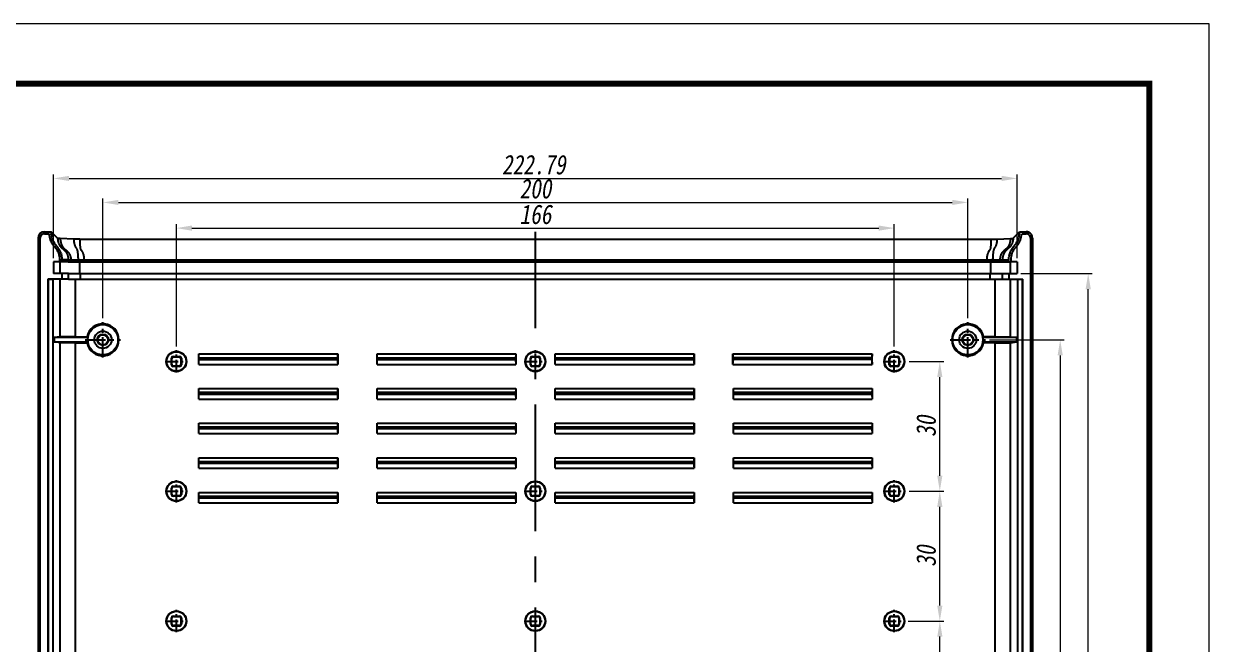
# Model space of a CAD drawing. Header units: millimetres. Extents: x 2015 to 2819, y -1311 to -752.
# Drawn here: x 2544.7 to 2818.9, y -895.4 to -751.9 of the extents above; entities that cross this region are included whole.
import ezdxf

# ---------------------------------------------------------------- set-up
doc = ezdxf.new("R2010")
doc.units = ezdxf.units.MM
doc.linetypes.add('CENTER', pattern=[50.8, 31.75, -6.35, 6.35, -6.35])
doc.layers.add('02___PRT_ALL_AXES', color=7, linetype='Continuous')
doc.layers.add('06___PRT_ALL_SURFS', color=7, linetype='Continuous')
doc.layers.add('dim', color=82, linetype='Continuous', lineweight=9)
doc.layers.add('from', color=7, linetype='Continuous', lineweight=13)
doc.styles.add('wuwei', font='SimSun.ttf', dxfattribs={"width": 0.8, "oblique": 10})
doc.dimstyles.new('wuwei', dxfattribs={"dimscale": 1.8, "dimtxt": 2.5, "dimasz": 1.5, "dimexe": 0.3, "dimexo": 0.3, "dimgap": 0.5, "dimtad": 1, "dimdsep": 46, "dimtxsty": 'wuwei', "dimcen": 0, "dimclrd": 42, "dimclre": 82, "dimclrt": 82, "dimazin": 2, "dimtfac": 1, "dimtofl": 0, "dimtmove": 0, "dimatfit": 3, "dimfxl": 1, "dimlwd": 5, "dimlwe": 5, "dimarcsym": 0})

# ---------------------------------------------------------------- blocks, each defined once
blk = doc.blocks.new('*D7')
at = {"layer": 'Defpoints', "color": 0}
for p in [(2774.42, -809.7), (2790.86, -809.7), (2774.42, -1000.3)]:
    blk.add_point(p, dxfattribs=at)
at = {"layer": 'dim', "color": 82, "lineweight": 5, "true_color": 0x35c922}
for p, q in [((2775.32, -809.7), (2791.76, -809.7)), ((2775.32, -1000.3), (2791.76, -1000.3))]:
    blk.add_line(p, q, dxfattribs=at)
at = {"layer": 'dim', "color": 42, "lineweight": 5}
blk.add_line((2790.86, -996.7), (2790.86, -813.3), dxfattribs=at)
at = {"layer": 'dim', "color": 42}
for points in [[(2790.26, -813.3), (2791.46, -813.3), (2790.86, -809.7)], [(2790.26, -996.7), (2791.46, -996.7), (2790.86, -1000.3)]]:
    blk.add_solid(points, dxfattribs=at)
at = {"layer": 'dim', "color": 82, "true_color": 0x4bd605, "insert": (2787.72, -905), "char_height": 4.5, "attachment_point": 5, "rotation": 90, "style": 'wuwei'}
blk.add_mtext('190.6', dxfattribs=at)
blk = doc.blocks.new('*D11')
at = {"layer": 'Defpoints', "color": 0}
for p in [(2748.6, -830), (2756.55, -830), (2748.6, -860)]:
    blk.add_point(p, dxfattribs=at)
at = {"layer": 'dim', "color": 82, "lineweight": 5, "true_color": 0x35c922}
for p, q in [((2749.5, -830), (2757.45, -830)), ((2749.5, -860), (2757.45, -860))]:
    blk.add_line(p, q, dxfattribs=at)
at = {"layer": 'dim', "color": 42, "lineweight": 5}
blk.add_line((2756.55, -856.4), (2756.55, -833.6), dxfattribs=at)
at = {"layer": 'dim', "color": 42}
for points in [[(2755.95, -833.6), (2757.15, -833.6), (2756.55, -830)], [(2755.95, -856.4), (2757.15, -856.4), (2756.55, -860)]]:
    blk.add_solid(points, dxfattribs=at)
at = {"layer": 'dim', "color": 82, "true_color": 0x4bd605, "insert": (2753.4, -845), "char_height": 4.5, "attachment_point": 5, "rotation": 90, "style": 'wuwei'}
blk.add_mtext('30', dxfattribs=at)
blk = doc.blocks.new('*D12')
at = {"layer": 'Defpoints', "color": 0}
for p in [(2748.6, -860), (2756.55, -860), (2748.6, -890)]:
    blk.add_point(p, dxfattribs=at)
at = {"layer": 'dim', "color": 82, "lineweight": 5, "true_color": 0x35c922}
for p, q in [((2749.5, -860), (2757.45, -860)), ((2749.5, -890), (2757.45, -890))]:
    blk.add_line(p, q, dxfattribs=at)
at = {"layer": 'dim', "color": 42, "lineweight": 5}
blk.add_line((2756.55, -886.4), (2756.55, -863.6), dxfattribs=at)
at = {"layer": 'dim', "color": 42}
for points in [[(2755.95, -863.6), (2757.15, -863.6), (2756.55, -860)], [(2755.95, -886.4), (2757.15, -886.4), (2756.55, -890)]]:
    blk.add_solid(points, dxfattribs=at)
at = {"layer": 'dim', "color": 82, "true_color": 0x4bd605, "insert": (2753.4, -875), "char_height": 4.5, "attachment_point": 5, "rotation": 90, "style": 'wuwei'}
blk.add_mtext('30', dxfattribs=at)
blk = doc.blocks.new('*D13')
at = {"layer": 'Defpoints', "color": 0}
for p in [(2748.36, -890), (2756.56, -890), (2748.6, -920)]:
    blk.add_point(p, dxfattribs=at)
at = {"layer": 'dim', "color": 82, "lineweight": 5, "true_color": 0x35c922}
for p, q in [((2749.26, -890), (2757.46, -890)), ((2749.5, -920), (2757.46, -920))]:
    blk.add_line(p, q, dxfattribs=at)
at = {"layer": 'dim', "color": 42, "lineweight": 5}
blk.add_line((2756.56, -916.4), (2756.56, -893.6), dxfattribs=at)
at = {"layer": 'dim', "color": 42}
for points in [[(2755.96, -893.6), (2757.16, -893.6), (2756.56, -890)], [(2755.96, -916.4), (2757.16, -916.4), (2756.56, -920)]]:
    blk.add_solid(points, dxfattribs=at)
at = {"layer": 'dim', "color": 82, "true_color": 0x4bd605, "insert": (2753.41, -905), "char_height": 4.5, "attachment_point": 5, "rotation": 90, "style": 'wuwei'}
blk.add_mtext('30', dxfattribs=at)
blk = doc.blocks.new('*D16')
at = {"layer": 'Defpoints', "color": 0}
for p in [(2767.11, -825), (2767.11, -985), (2784.38, -985)]:
    blk.add_point(p, dxfattribs=at)
at = {"layer": 'dim', "color": 82, "lineweight": 5, "true_color": 0x35c922}
for p, q in [((2768.01, -825), (2785.28, -825)), ((2768.01, -985), (2785.28, -985))]:
    blk.add_line(p, q, dxfattribs=at)
at = {"layer": 'dim', "color": 42, "lineweight": 5}
blk.add_line((2784.38, -828.6), (2784.38, -981.4), dxfattribs=at)
at = {"layer": 'dim', "color": 42}
for points in [[(2783.78, -828.6), (2784.98, -828.6), (2784.38, -825)], [(2783.78, -981.4), (2784.98, -981.4), (2784.38, -985)]]:
    blk.add_solid(points, dxfattribs=at)
at = {"layer": 'dim', "color": 82, "true_color": 0x4bd605, "insert": (2781.23, -905), "char_height": 4.5, "attachment_point": 5, "rotation": 90, "style": 'wuwei'}
blk.add_mtext('160', dxfattribs=at)
blk = doc.blocks.new('*D17')
at = {"layer": 'Defpoints', "color": 0}
for p in [(2774.42, -787.7), (2551.63, -807), (2774.42, -807)]:
    blk.add_point(p, dxfattribs=at)
at = {"layer": 'dim', "color": 82, "lineweight": 5, "true_color": 0x35c922}
for p, q in [((2551.63, -806.1), (2551.63, -786.8)), ((2774.42, -806.1), (2774.42, -786.8))]:
    blk.add_line(p, q, dxfattribs=at)
at = {"layer": 'dim', "color": 42, "lineweight": 5}
blk.add_line((2555.23, -787.7), (2770.82, -787.7), dxfattribs=at)
at = {"layer": 'dim', "color": 42}
for points in [[(2555.23, -787.1), (2555.23, -788.3), (2551.63, -787.7)], [(2770.82, -787.1), (2770.82, -788.3), (2774.42, -787.7)]]:
    blk.add_solid(points, dxfattribs=at)
at = {"layer": 'dim', "color": 82, "true_color": 0x4bd605, "insert": (2662.65, -784.55), "char_height": 4.5, "attachment_point": 5, "style": 'wuwei'}
blk.add_mtext('222.79', dxfattribs=at)
blk = doc.blocks.new('*D18')
at = {"layer": 'Defpoints', "color": 0}
for p in [(2746.03, -799.18), (2580.03, -827.42), (2746.03, -827.42)]:
    blk.add_point(p, dxfattribs=at)
at = {"layer": 'dim', "color": 82, "lineweight": 5, "true_color": 0x35c922}
for p, q in [((2580.03, -826.53), (2580.03, -798.28)), ((2746.03, -826.53), (2746.03, -798.28))]:
    blk.add_line(p, q, dxfattribs=at)
at = {"layer": 'dim', "color": 42, "lineweight": 5}
blk.add_line((2583.63, -799.18), (2742.43, -799.18), dxfattribs=at)
at = {"layer": 'dim', "color": 42}
for points in [[(2583.63, -798.58), (2583.63, -799.78), (2580.03, -799.18)], [(2742.43, -798.58), (2742.43, -799.78), (2746.03, -799.18)]]:
    blk.add_solid(points, dxfattribs=at)
at = {"layer": 'dim', "color": 82, "true_color": 0x4bd605, "insert": (2663.03, -796.03), "char_height": 4.5, "attachment_point": 5, "style": 'wuwei'}
blk.add_mtext('166', dxfattribs=at)
blk = doc.blocks.new('*D19')
at = {"layer": 'Defpoints', "color": 0}
for p in [(2763.03, -793.25), (2563.03, -820.91), (2763.03, -820.91)]:
    blk.add_point(p, dxfattribs=at)
at = {"layer": 'dim', "color": 82, "lineweight": 5, "true_color": 0x35c922}
for p, q in [((2563.03, -820.01), (2563.03, -792.35)), ((2763.03, -820.01), (2763.03, -792.35))]:
    blk.add_line(p, q, dxfattribs=at)
at = {"layer": 'dim', "color": 42, "lineweight": 5}
blk.add_line((2566.63, -793.25), (2759.43, -793.25), dxfattribs=at)
at = {"layer": 'dim', "color": 42}
for points in [[(2566.63, -792.65), (2566.63, -793.85), (2563.03, -793.25)], [(2759.43, -792.65), (2759.43, -793.85), (2763.03, -793.25)]]:
    blk.add_solid(points, dxfattribs=at)
at = {"layer": 'dim', "color": 82, "true_color": 0x4bd605, "insert": (2663.03, -790.1), "char_height": 4.5, "attachment_point": 5, "style": 'wuwei'}
blk.add_mtext('200', dxfattribs=at)

msp = doc.modelspace()

# ---------------------------------------------------------------- linework, layer by layer
at = {"color": 7, "linetype": 'Continuous'}
for p, q in [((2549.525, -800.47), (2550.572, -800.47)), ((2549.547, -800.018), (2551.046, -800.018)), ((2552.557, -801.529), (2551.046, -800.018)), ((2773.496, -801.529), (2775.007, -800.018)), ((2775.007, -800.018), (2776.506, -800.018)), ((2548.048, -801.516), (2548.048, -1008.475)), ((2548.5, -1008.497), (2548.5, -801.494)), ((2548.527, -1008.497), (2548.527, -801.494)), ((2549.525, -800.496), (2550.548, -800.496)), ((2775.505, -800.496), (2776.528, -800.496)), ((2777.527, -801.494), (2777.527, -1008.497)), ((2778.005, -801.516), (2778.005, -1008.475)), ((2551.629, -806.996), (2551.629, -809.696)), ((2553.027, -806.996), (2551.629, -806.996)), ((2553.027, -806.496), (2553.027, -806.996)), ((2553.053, -806.496), (2553.053, -806.996)), ((2555.011, -806.996), (2553.053, -806.996)), ((2553.548, -806.996), (2553.548, -806.496)), ((2555.011, -806.496), (2553.548, -806.496)), ((2771.042, -806.496), (2772.505, -806.496)), ((2771.042, -806.996), (2773, -806.996)), ((2772.505, -806.996), (2772.505, -806.496)), ((2773.027, -806.996), (2773.027, -806.496)), ((2774.424, -806.996), (2773.027, -806.996)), ((2774.424, -806.996), (2774.424, -809.696)), ((2550.329, -810.996), (2550.329, -998.996)), ((2550.329, -810.996), (2550.369, -811.035)), ((2555.046, -810.996), (2550.329, -810.996)), ((2550.369, -811.035), (2550.369, -998.956)), ((2551.564, -811.035), (2550.369, -811.035)), ((2551.629, -810.996), (2551.564, -811.035)), ((2551.564, -998.956), (2551.564, -811.035)), ((2555.046, -809.696), (2551.629, -809.696)), ((2553.187, -824.329), (2553.187, -810.996)), ((2553.527, -809.696), (2553.527, -810.996)), ((2556.665, -824.311), (2556.665, -810.996)), ((2769.388, -824.311), (2769.388, -810.996)), ((2771.007, -809.696), (2774.424, -809.696)), ((2771.007, -810.996), (2775.724, -810.996)), ((2772.527, -809.696), (2772.527, -810.996)), ((2772.866, -824.329), (2772.866, -810.996)), ((2774.424, -810.996), (2774.489, -811.035)), ((2775.684, -811.035), (2774.489, -811.035)), ((2774.489, -811.035), (2774.489, -998.956)), ((2775.724, -810.996), (2775.684, -811.035)), ((2775.684, -998.956), (2775.684, -811.035)), ((2775.724, -998.996), (2775.724, -810.996)), ((2553.187, -824.329), (2551.795, -824.496)), ((2551.795, -824.496), (2551.795, -825.496)), ((2559.536, -824.496), (2551.795, -824.496)), ((2556.665, -824.311), (2553.187, -824.329)), ((2556.665, -824.311), (2559.38, -824.311)), ((2774.258, -824.496), (2766.517, -824.496)), ((2769.388, -824.311), (2766.673, -824.311)), ((2769.388, -824.311), (2772.866, -824.329)), ((2772.866, -824.329), (2774.258, -824.496)), ((2774.258, -824.496), (2774.258, -825.496)), ((2553.187, -825.663), (2551.795, -825.496)), ((2551.795, -825.496), (2559.536, -825.496)), ((2553.187, -984.329), (2553.187, -825.663)), ((2556.665, -825.68), (2553.187, -825.663)), ((2556.665, -984.311), (2556.665, -825.68)), ((2556.665, -825.68), (2559.38, -825.68)), ((2766.517, -825.496), (2774.258, -825.496)), ((2769.388, -825.68), (2766.673, -825.68)), ((2769.388, -825.68), (2772.866, -825.663)), ((2769.388, -984.311), (2769.388, -825.68)), ((2772.866, -825.663), (2774.258, -825.496)), ((2772.866, -984.329), (2772.866, -825.663)), ((2578.877, -830.746), (2578.877, -829.246)), ((2578.964, -829.333), (2578.877, -829.246)), ((2578.964, -830.659), (2578.964, -829.333)), ((2579.364, -828.933), (2579.277, -828.846)), ((2579.277, -828.846), (2580.777, -828.846)), ((2579.364, -828.933), (2580.689, -828.933)), ((2580.689, -828.933), (2580.777, -828.846)), ((2581.089, -829.333), (2581.177, -829.246)), ((2581.089, -829.333), (2581.089, -830.659)), ((2581.177, -829.246), (2581.177, -830.746)), ((2661.877, -830.746), (2661.877, -829.246)), ((2661.964, -829.333), (2661.877, -829.246)), ((2661.964, -830.659), (2661.964, -829.333)), ((2662.364, -828.933), (2662.277, -828.846)), ((2662.277, -828.846), (2663.777, -828.846)), ((2662.364, -828.933), (2663.689, -828.933)), ((2663.689, -828.933), (2663.777, -828.846)), ((2664.089, -829.333), (2664.177, -829.246)), ((2664.089, -829.333), (2664.089, -830.659)), ((2664.177, -829.246), (2664.177, -830.746)), ((2744.877, -830.746), (2744.877, -829.246)), ((2744.964, -829.333), (2744.877, -829.246)), ((2744.964, -830.659), (2744.964, -829.333)), ((2745.277, -828.846), (2746.777, -828.846)), ((2745.364, -828.933), (2745.277, -828.846)), ((2745.364, -828.933), (2746.689, -828.933)), ((2746.689, -828.933), (2746.777, -828.846)), ((2747.089, -829.333), (2747.177, -829.246)), ((2747.089, -829.333), (2747.089, -830.659)), ((2747.177, -829.246), (2747.177, -830.746)), ((2578.964, -830.659), (2578.877, -830.746)), ((2579.364, -831.059), (2579.277, -831.146)), ((2580.777, -831.146), (2579.277, -831.146)), ((2580.689, -831.059), (2579.364, -831.059)), ((2580.689, -831.059), (2580.777, -831.146)), ((2581.089, -830.659), (2581.177, -830.746)), ((2661.964, -830.659), (2661.877, -830.746)), ((2662.364, -831.059), (2662.277, -831.146)), ((2663.777, -831.146), (2662.277, -831.146)), ((2663.689, -831.059), (2662.364, -831.059)), ((2663.689, -831.059), (2663.777, -831.146)), ((2664.089, -830.659), (2664.177, -830.746)), ((2744.964, -830.659), (2744.877, -830.746)), ((2745.364, -831.059), (2745.277, -831.146)), ((2746.777, -831.146), (2745.277, -831.146)), ((2746.689, -831.059), (2745.364, -831.059)), ((2746.689, -831.059), (2746.777, -831.146)), ((2747.089, -830.659), (2747.177, -830.746)), ((2578.877, -860.746), (2578.877, -859.246)), ((2578.964, -859.333), (2578.877, -859.246)), ((2578.964, -860.659), (2578.877, -860.746)), ((2578.964, -860.659), (2578.964, -859.333)), ((2579.364, -858.933), (2579.277, -858.846)), ((2579.277, -858.846), (2580.777, -858.846)), ((2579.364, -858.933), (2580.689, -858.933)), ((2580.689, -858.933), (2580.777, -858.846)), ((2581.089, -859.333), (2581.177, -859.246)), ((2581.089, -859.333), (2581.089, -860.659)), ((2581.089, -860.659), (2581.177, -860.746)), ((2581.177, -859.246), (2581.177, -860.746)), ((2661.877, -860.746), (2661.877, -859.246)), ((2661.964, -859.333), (2661.877, -859.246)), ((2661.964, -860.659), (2661.877, -860.746)), ((2661.964, -860.659), (2661.964, -859.333)), ((2662.364, -858.933), (2662.277, -858.846)), ((2662.277, -858.846), (2663.777, -858.846)), ((2662.364, -858.933), (2663.689, -858.933)), ((2663.689, -858.933), (2663.777, -858.846)), ((2664.089, -859.333), (2664.177, -859.246)), ((2664.089, -859.333), (2664.089, -860.659)), ((2664.089, -860.659), (2664.177, -860.746)), ((2664.177, -859.246), (2664.177, -860.746)), ((2744.877, -860.746), (2744.877, -859.246)), ((2744.964, -859.333), (2744.877, -859.246)), ((2744.964, -860.659), (2744.877, -860.746)), ((2744.964, -860.659), (2744.964, -859.333)), ((2745.277, -858.846), (2746.777, -858.846)), ((2745.364, -858.933), (2745.277, -858.846)), ((2745.364, -858.933), (2746.689, -858.933)), ((2746.689, -858.933), (2746.777, -858.846)), ((2747.089, -859.333), (2747.177, -859.246)), ((2747.089, -859.333), (2747.089, -860.659)), ((2747.089, -860.659), (2747.177, -860.746)), ((2747.177, -859.246), (2747.177, -860.746)), ((2579.364, -861.059), (2579.277, -861.146)), ((2580.777, -861.146), (2579.277, -861.146)), ((2580.689, -861.059), (2579.364, -861.059)), ((2580.689, -861.059), (2580.777, -861.146)), ((2662.364, -861.059), (2662.277, -861.146)), ((2663.777, -861.146), (2662.277, -861.146)), ((2663.689, -861.059), (2662.364, -861.059)), ((2663.689, -861.059), (2663.777, -861.146)), ((2745.364, -861.059), (2745.277, -861.146)), ((2746.777, -861.146), (2745.277, -861.146)), ((2746.689, -861.059), (2745.364, -861.059)), ((2746.689, -861.059), (2746.777, -861.146)), ((2578.877, -890.746), (2578.877, -889.246)), ((2578.964, -889.333), (2578.877, -889.246)), ((2578.964, -890.659), (2578.877, -890.746)), ((2578.964, -890.659), (2578.964, -889.333)), ((2579.364, -888.933), (2579.277, -888.846)), ((2579.277, -888.846), (2580.777, -888.846)), ((2579.364, -888.933), (2580.689, -888.933)), ((2580.689, -888.933), (2580.777, -888.846)), ((2581.089, -889.333), (2581.177, -889.246)), ((2581.089, -889.333), (2581.089, -890.659)), ((2581.089, -890.659), (2581.177, -890.746)), ((2581.177, -889.246), (2581.177, -890.746)), ((2661.877, -890.746), (2661.877, -889.246)), ((2661.964, -889.333), (2661.877, -889.246)), ((2661.964, -890.659), (2661.877, -890.746)), ((2661.964, -890.659), (2661.964, -889.333)), ((2662.364, -888.933), (2662.277, -888.846)), ((2662.277, -888.846), (2663.777, -888.846)), ((2662.364, -888.933), (2663.689, -888.933)), ((2663.689, -888.933), (2663.777, -888.846)), ((2664.089, -889.333), (2664.177, -889.246)), ((2664.089, -889.333), (2664.089, -890.659)), ((2664.089, -890.659), (2664.177, -890.746)), ((2664.177, -889.246), (2664.177, -890.746)), ((2744.964, -889.333), (2744.877, -889.246)), ((2744.877, -890.746), (2744.877, -889.246)), ((2744.964, -890.659), (2744.877, -890.746)), ((2744.964, -890.659), (2744.964, -889.333)), ((2745.277, -888.846), (2746.777, -888.846)), ((2745.364, -888.933), (2745.277, -888.846)), ((2745.364, -888.933), (2746.689, -888.933)), ((2746.689, -888.933), (2746.777, -888.846)), ((2747.089, -889.333), (2747.177, -889.246)), ((2747.089, -889.333), (2747.089, -890.659)), ((2747.089, -890.659), (2747.177, -890.746)), ((2747.177, -889.246), (2747.177, -890.746)), ((2579.364, -891.059), (2579.277, -891.146)), ((2580.777, -891.146), (2579.277, -891.146)), ((2580.689, -891.059), (2579.364, -891.059)), ((2580.689, -891.059), (2580.777, -891.146)), ((2662.364, -891.059), (2662.277, -891.146)), ((2663.777, -891.146), (2662.277, -891.146)), ((2663.689, -891.059), (2662.364, -891.059)), ((2663.689, -891.059), (2663.777, -891.146)), ((2745.364, -891.059), (2745.277, -891.146)), ((2746.777, -891.146), (2745.277, -891.146)), ((2746.689, -891.059), (2745.364, -891.059)), ((2746.689, -891.059), (2746.777, -891.146))]:
    msp.add_line(p, q, dxfattribs=at)
at = {"color": 1, "linetype": 'CENTER', "ltscale": 0.923444}
msp.add_line((2663.027, -1009.974), (2663.027, -800.018), dxfattribs=at)
at = {"color": 1, "linetype": 'CENTER', "ltscale": 0.14842}
for p, q in [((2563.027, -829.077), (2563.027, -820.914)), ((2763.027, -829.077), (2763.027, -820.914)), ((2558.945, -824.996), (2567.108, -824.996)), ((2758.945, -824.996), (2767.108, -824.996))]:
    msp.add_line(p, q, dxfattribs=at)
at = {"color": 1, "linetype": 'CENTER', "ltscale": 0.093491}
for p, q in [((2580.027, -832.567), (2580.027, -827.425)), ((2663.027, -832.567), (2663.027, -827.425)), ((2746.027, -832.567), (2746.027, -827.425)), ((2577.456, -829.996), (2582.598, -829.996)), ((2660.456, -829.996), (2665.598, -829.996)), ((2743.456, -829.996), (2748.598, -829.996)), ((2580.027, -862.567), (2580.027, -857.425)), ((2663.027, -862.567), (2663.027, -857.425)), ((2746.027, -862.567), (2746.027, -857.425)), ((2577.456, -859.996), (2582.598, -859.996)), ((2660.456, -859.996), (2665.598, -859.996)), ((2743.456, -859.996), (2748.598, -859.996)), ((2580.027, -892.567), (2580.027, -887.425)), ((2663.027, -892.567), (2663.027, -887.425)), ((2746.027, -892.567), (2746.027, -887.425)), ((2577.456, -889.996), (2582.598, -889.996)), ((2660.456, -889.996), (2665.598, -889.996)), ((2743.456, -889.996), (2748.598, -889.996))]:
    msp.add_line(p, q, dxfattribs=at)
at = {"color": 7, "linetype": 'Continuous'}
for centre, radius in [((2563.027, -824.996), 3.5), ((2763.027, -824.996), 3.5), ((2563.027, -824.996), 1.3), ((2563.027, -824.996), 1.142), ((2763.027, -824.996), 1.3), ((2763.027, -824.996), 1.142), ((2580.027, -829.996), 2.337), ((2580.027, -829.996), 2.25), ((2663.027, -829.996), 2.337), ((2663.027, -829.996), 2.25), ((2746.027, -829.996), 2.337), ((2746.027, -829.996), 2.25), ((2580.027, -859.996), 2.337), ((2580.027, -859.996), 2.25), ((2663.027, -859.996), 2.337), ((2663.027, -859.996), 2.25), ((2746.027, -859.996), 2.337), ((2746.027, -859.996), 2.25), ((2580.027, -889.996), 2.337), ((2580.027, -889.996), 2.25), ((2663.027, -889.996), 2.337), ((2663.027, -889.996), 2.25), ((2746.027, -889.996), 2.337), ((2746.027, -889.996), 2.25)]:
    msp.add_circle(centre, radius, dxfattribs=at)
for centre, radius, start, end in [((2549.525, -801.494), 1.024, 89.97055, 180.02945), ((2549.525, -801.494), 0.998, 89.96982, 180.03018), ((2776.529, -801.494), 0.998, 359.96982, 90.03018), ((2563.027, -824.996), 3.71, 190.62764, 169.37236), ((2763.027, -824.996), 3.71, 10.62764, 349.37236), ((2567.954, -817.2), 11.14, 219.67543, 220.91838), ((2563.027, -824.996), 3.526, 171.84818, 188.15182), ((2758.027, -817.138), 11.235, 319.08688, 320.31932), ((2763.027, -824.996), 3.526, 351.84818, 8.15182), ((2568.026, -832.853), 11.235, 139.08688, 140.31932), ((2758.1, -832.792), 11.14, 39.67543, 40.91838)]:
    msp.add_arc(centre, radius, start, end, dxfattribs=at)
for centre, major_axis, ratio, start_param, end_param in [((2549.55, -801.519), (-1.063, 1.063), 0.9980992, 5.4987385, 7.0676321), ((2776.503, -801.519), (1.063, 1.063), 0.9980992, 0.3921125, 0.7844468), ((2776.503, -801.519), (1.063, 1.063), 0.9980992, -0.7844468, 0.3921125), ((2579.277, -829.246), (0.283, -0.283), 0.9996955, 2.3563468, 3.9268385), ((2579.364, -829.333), (0.283, -0.283), 0.9996955, 2.3563468, 3.9268385), ((2580.689, -829.333), (-0.283, -0.283), 0.9996955, 2.3563468, 3.9268385), ((2580.777, -829.246), (0.283, 0.283), 0.9996955, -0.7852459, 0.7852459), ((2662.277, -829.246), (0.283, -0.283), 0.9996955, 2.3563468, 3.9268385), ((2662.364, -829.333), (0.283, -0.283), 0.9996955, 2.3563468, 3.9268385), ((2663.689, -829.333), (-0.283, -0.283), 0.9996955, 2.3563468, 3.9268385), ((2663.777, -829.246), (0.283, 0.283), 0.9996955, -0.7852459, 0.7852459), ((2745.277, -829.246), (0.283, -0.283), 0.9996955, 2.3563468, 3.9268385), ((2745.364, -829.333), (0.283, -0.283), 0.9996955, 2.3563468, 3.9268385), ((2746.689, -829.333), (-0.283, -0.283), 0.9996955, 2.3563468, 3.9268385), ((2746.777, -829.246), (0.283, 0.283), 0.9996955, -0.7852459, 0.7852459), ((2579.277, -830.746), (0.283, 0.283), 0.9996955, -3.9268385, -2.3563468), ((2579.364, -830.658), (0.283, 0.283), 0.9996955, 2.3563468, 3.9268385), ((2580.689, -830.658), (-0.283, 0.283), 0.9996955, 2.3563468, 3.9268385), ((2580.777, -830.746), (0.283, -0.283), 0.9996955, -0.7852459, 0.7852459), ((2662.277, -830.746), (0.283, 0.283), 0.9996955, -3.9268385, -2.3563468), ((2662.364, -830.658), (0.283, 0.283), 0.9996955, 2.3563468, 3.9268385), ((2663.689, -830.658), (-0.283, 0.283), 0.9996955, 2.3563468, 3.9268385), ((2663.777, -830.746), (0.283, -0.283), 0.9996955, -0.7852459, 0.7852459), ((2745.277, -830.746), (0.283, 0.283), 0.9996955, -3.9268385, -2.3563468), ((2745.364, -830.658), (0.283, 0.283), 0.9996955, 2.3563468, 3.9268385), ((2746.689, -830.658), (-0.283, 0.283), 0.9996955, 2.3563468, 3.9268385), ((2746.777, -830.746), (0.283, -0.283), 0.9996955, -0.7852459, 0.7852459), ((2579.277, -859.246), (0.283, -0.283), 0.9996955, 2.3563468, 3.9268385), ((2579.277, -860.746), (0.283, 0.283), 0.9996955, -3.9268385, -2.3563468), ((2579.364, -859.333), (0.283, -0.283), 0.9996955, 2.3563468, 3.9268385), ((2579.364, -860.658), (0.283, 0.283), 0.9996955, 2.3563468, 3.9268385), ((2580.689, -859.333), (-0.283, -0.283), 0.9996955, 2.3563468, 3.9268385), ((2580.689, -860.658), (-0.283, 0.283), 0.9996955, 2.3563468, 3.9268385), ((2580.777, -859.246), (0.283, 0.283), 0.9996955, -0.7852459, 0.7852459), ((2580.777, -860.746), (0.283, -0.283), 0.9996955, -0.7852459, 0.7852459), ((2662.277, -859.246), (0.283, -0.283), 0.9996955, 2.3563468, 3.9268385), ((2662.277, -860.746), (0.283, 0.283), 0.9996955, -3.9268385, -2.3563468), ((2662.364, -859.333), (0.283, -0.283), 0.9996955, 2.3563468, 3.9268385), ((2662.364, -860.658), (0.283, 0.283), 0.9996955, 2.3563468, 3.9268385), ((2663.689, -859.333), (-0.283, -0.283), 0.9996955, 2.3563468, 3.9268385), ((2663.689, -860.658), (-0.283, 0.283), 0.9996955, 2.3563468, 3.9268385), ((2663.777, -859.246), (0.283, 0.283), 0.9996955, -0.7852459, 0.7852459), ((2663.777, -860.746), (0.283, -0.283), 0.9996955, -0.7852459, 0.7852459), ((2745.277, -859.246), (0.283, -0.283), 0.9996955, 2.3563468, 3.9268385), ((2745.277, -860.746), (0.283, 0.283), 0.9996955, -3.9268385, -2.3563468), ((2745.364, -859.333), (0.283, -0.283), 0.9996955, 2.3563468, 3.9268385), ((2745.364, -860.658), (0.283, 0.283), 0.9996955, 2.3563468, 3.9268385), ((2746.689, -859.333), (-0.283, -0.283), 0.9996955, 2.3563468, 3.9268385), ((2746.689, -860.658), (-0.283, 0.283), 0.9996955, 2.3563468, 3.9268385), ((2746.777, -859.246), (0.283, 0.283), 0.9996955, -0.7852459, 0.7852459), ((2746.777, -860.746), (0.283, -0.283), 0.9996955, -0.7852459, 0.7852459), ((2579.277, -889.246), (0.283, -0.283), 0.9996955, 2.3563468, 3.9268385), ((2579.277, -890.746), (0.283, 0.283), 0.9996955, -3.9268385, -2.3563468), ((2579.364, -889.333), (0.283, -0.283), 0.9996955, 2.3563468, 3.9268385), ((2579.364, -890.658), (0.283, 0.283), 0.9996955, 2.3563468, 3.9268385), ((2580.689, -889.333), (-0.283, -0.283), 0.9996955, 2.3563468, 3.9268385), ((2580.689, -890.658), (-0.283, 0.283), 0.9996955, 2.3563468, 3.9268385), ((2580.777, -889.246), (0.283, 0.283), 0.9996955, -0.7852459, 0.7852459), ((2580.777, -890.746), (0.283, -0.283), 0.9996955, -0.7852459, 0.7852459), ((2662.277, -889.246), (0.283, -0.283), 0.9996955, 2.3563468, 3.9268385), ((2662.277, -890.746), (0.283, 0.283), 0.9996955, -3.9268385, -2.3563468), ((2662.364, -889.333), (0.283, -0.283), 0.9996955, 2.3563468, 3.9268385), ((2662.364, -890.658), (0.283, 0.283), 0.9996955, 2.3563468, 3.9268385), ((2663.689, -889.333), (-0.283, -0.283), 0.9996955, 2.3563468, 3.9268385), ((2663.689, -890.658), (-0.283, 0.283), 0.9996955, 2.3563468, 3.9268385), ((2663.777, -889.246), (0.283, 0.283), 0.9996955, -0.7852459, 0.7852459), ((2663.777, -890.746), (0.283, -0.283), 0.9996955, -0.7852459, 0.7852459), ((2745.277, -889.246), (0.283, -0.283), 0.9996955, 2.3563468, 3.9268385), ((2745.277, -890.746), (0.283, 0.283), 0.9996955, -3.9268385, -2.3563468), ((2745.364, -889.333), (0.283, -0.283), 0.9996955, 2.3563468, 3.9268385), ((2745.364, -890.658), (0.283, 0.283), 0.9996955, 2.3563468, 3.9268385), ((2746.689, -889.333), (-0.283, -0.283), 0.9996955, 2.3563468, 3.9268385), ((2746.689, -890.658), (-0.283, 0.283), 0.9996955, 2.3563468, 3.9268385), ((2746.777, -889.246), (0.283, 0.283), 0.9996955, -0.7852459, 0.7852459), ((2746.777, -890.746), (0.283, -0.283), 0.9996955, -0.7852459, 0.7852459)]:
    msp.add_ellipse(centre, major_axis=major_axis, ratio=ratio, start_param=start_param, end_param=end_param, dxfattribs=at)
for points, start_tangent, end_tangent in [([(2550.572, -800.47), (2550.574, -800.493), (2550.905, -801.907), (2551.339, -802.783), (2551.766, -803.377), (2551.916, -803.555), (2552.181, -803.876), (2552.405, -804.205), (2552.761, -804.925), (2553.053, -806.496)], (0.0898105, -0.9959589), (0, -1)), ([(2551.046, -800.018), (2551.077, -800.562), (2551.17, -801.101), (2551.322, -801.625), (2551.533, -802.129), (2551.8, -802.605), (2552.121, -803.048), (2552.474, -803.465), (2552.795, -803.908), (2553.061, -804.385), (2553.273, -804.889), (2553.425, -805.413), (2553.517, -805.951), (2553.548, -806.496)], (0.0001919, -1), (0, -1)), ([(2772.505, -806.496), (2772.536, -805.951), (2772.628, -805.412), (2772.781, -804.888), (2772.992, -804.385), (2773.258, -803.909), (2773.578, -803.466), (2773.932, -803.048), (2774.253, -802.605), (2774.521, -802.128), (2774.731, -801.623), (2774.884, -801.099), (2774.976, -800.562), (2775.007, -800.018)], (0, 1), (0.0001919, 1)), ([(2550.548, -800.496), (2550.881, -801.916), (2551.317, -802.797), (2551.746, -803.394), (2551.896, -803.572), (2552.16, -803.892), (2552.382, -804.218), (2552.737, -804.934), (2553.027, -806.496)], (0.0942764, -0.9955461), (0, -1)), ([(2773.027, -806.496), (2773.317, -804.934), (2773.671, -804.218), (2773.893, -803.892), (2774.157, -803.572), (2774.308, -803.394), (2774.736, -802.797), (2775.172, -801.916), (2775.505, -800.496)], (0, 1), (0.0942764, 0.9955461))]:
    msp.add_spline(points, degree=3, dxfattribs=dict(at, start_tangent=start_tangent, end_tangent=end_tangent))
at = {"layer": '02___PRT_ALL_AXES', "color": 7, "linetype": 'Continuous'}
for centre in [(2563.027, -824.996), (2763.027, -824.996)]:
    msp.add_circle(centre, 2, dxfattribs=at)
at = {"layer": '06___PRT_ALL_SURFS', "color": 7, "linetype": 'Continuous'}
for p, q in [((2556.28, -801.718), (2553.174, -801.588)), ((2557.664, -801.742), (2768.389, -801.742)), ((2663.027, -806.496), (2663.027, -801.742)), ((2769.774, -801.718), (2772.88, -801.588)), ((2553.187, -809.696), (2553.187, -806.996)), ((2555.011, -806.496), (2555.011, -806.996)), ((2555.011, -806.496), (2771.042, -806.496)), ((2555.011, -806.996), (2771.042, -806.996)), ((2555.626, -806.496), (2555.626, -806.996)), ((2557.284, -806.496), (2557.284, -806.996)), ((2557.709, -809.696), (2557.709, -806.996)), ((2558.667, -806.496), (2558.667, -806.996)), ((2767.386, -806.496), (2767.386, -806.996)), ((2768.344, -809.696), (2768.344, -806.996)), ((2768.769, -806.496), (2768.769, -806.996)), ((2770.427, -806.496), (2770.427, -806.996)), ((2771.042, -806.496), (2771.042, -806.996)), ((2772.866, -809.696), (2772.866, -806.996)), ((2555.046, -810.996), (2555.046, -809.696)), ((2555.046, -809.696), (2771.007, -809.696)), ((2555.046, -810.996), (2771.007, -810.996)), ((2557.864, -810.996), (2557.864, -809.696)), ((2768.189, -810.996), (2768.189, -809.696)), ((2771.007, -810.996), (2771.007, -809.696)), ((2585.227, -830.686), (2585.227, -828.264)), ((2585.227, -828.264), (2617.331, -828.264)), ((2585.227, -829.13), (2617.253, -829.13)), ((2585.227, -829.418), (2617.227, -829.418)), ((2585.227, -829.532), (2617.227, -829.532)), ((2617.331, -828.264), (2617.227, -829.419)), ((2617.227, -829.419), (2617.227, -829.532)), ((2617.227, -829.532), (2617.331, -830.686)), ((2617.331, -828.264), (2617.331, -830.686)), ((2626.427, -830.686), (2626.427, -828.264)), ((2626.427, -828.264), (2658.531, -828.264)), ((2626.427, -829.13), (2658.453, -829.13)), ((2626.427, -829.418), (2658.427, -829.418)), ((2626.427, -829.532), (2658.427, -829.532)), ((2658.531, -828.264), (2658.427, -829.419)), ((2658.427, -829.419), (2658.427, -829.532)), ((2658.427, -829.532), (2658.531, -830.686)), ((2658.531, -828.264), (2658.531, -830.686)), ((2667.627, -830.686), (2667.627, -828.264)), ((2667.627, -828.264), (2699.731, -828.264)), ((2667.627, -829.13), (2699.653, -829.13)), ((2667.627, -829.418), (2699.627, -829.418)), ((2667.627, -829.532), (2699.627, -829.532)), ((2699.731, -828.264), (2699.627, -829.419)), ((2699.627, -829.419), (2699.627, -829.532)), ((2699.627, -829.532), (2699.731, -830.686)), ((2699.731, -828.264), (2699.731, -830.686)), ((2708.827, -829.419), (2708.722, -828.264)), ((2708.722, -830.686), (2708.722, -828.264)), ((2708.722, -828.264), (2740.931, -828.264)), ((2708.722, -830.686), (2708.827, -829.532)), ((2740.853, -829.13), (2708.8, -829.13)), ((2708.827, -829.418), (2740.827, -829.418)), ((2708.827, -829.419), (2708.827, -829.532)), ((2740.827, -829.532), (2708.827, -829.532)), ((2740.931, -828.264), (2740.827, -829.419)), ((2740.827, -829.419), (2740.827, -829.532)), ((2740.827, -829.532), (2740.931, -830.686)), ((2740.931, -830.686), (2740.931, -828.264)), ((2585.227, -830.686), (2617.331, -830.686)), ((2626.427, -830.686), (2658.531, -830.686)), ((2667.627, -830.686), (2699.731, -830.686)), ((2708.722, -830.686), (2740.931, -830.686)), ((2585.227, -838.686), (2585.227, -836.264)), ((2585.227, -836.264), (2617.331, -836.264)), ((2585.227, -837.13), (2617.253, -837.13)), ((2585.227, -837.418), (2617.227, -837.418)), ((2585.227, -837.532), (2617.227, -837.532)), ((2585.227, -838.686), (2617.331, -838.686)), ((2617.331, -836.264), (2617.227, -837.419)), ((2617.227, -837.419), (2617.227, -837.532)), ((2617.227, -837.532), (2617.331, -838.686)), ((2617.331, -836.264), (2617.331, -838.686)), ((2626.427, -838.686), (2626.427, -836.264)), ((2626.427, -836.264), (2658.531, -836.264)), ((2626.427, -837.13), (2658.453, -837.13)), ((2626.427, -837.418), (2658.427, -837.418)), ((2626.427, -837.532), (2658.427, -837.532)), ((2626.427, -838.686), (2658.531, -838.686)), ((2658.531, -836.264), (2658.427, -837.419)), ((2658.427, -837.419), (2658.427, -837.532)), ((2658.427, -837.532), (2658.531, -838.686)), ((2658.531, -836.264), (2658.531, -838.686)), ((2667.627, -838.686), (2667.627, -836.264)), ((2667.627, -836.264), (2699.731, -836.264)), ((2667.627, -837.13), (2699.653, -837.13)), ((2667.627, -837.418), (2699.627, -837.418)), ((2667.627, -837.532), (2699.627, -837.532)), ((2667.627, -838.686), (2699.731, -838.686)), ((2699.731, -836.264), (2699.627, -837.419)), ((2699.627, -837.419), (2699.627, -837.532)), ((2699.627, -837.532), (2699.731, -838.686)), ((2699.731, -836.264), (2699.731, -838.686)), ((2708.827, -838.686), (2708.827, -836.264)), ((2708.827, -836.264), (2740.931, -836.264)), ((2708.827, -837.13), (2740.853, -837.13)), ((2708.827, -837.418), (2740.827, -837.418)), ((2708.827, -837.532), (2740.827, -837.532)), ((2708.827, -838.686), (2740.931, -838.686)), ((2740.931, -836.264), (2740.827, -837.419)), ((2740.827, -837.419), (2740.827, -837.532)), ((2740.827, -837.532), (2740.931, -838.686)), ((2740.931, -836.264), (2740.931, -838.686)), ((2585.227, -846.686), (2585.227, -844.264)), ((2585.227, -844.264), (2617.331, -844.264)), ((2617.331, -844.264), (2617.227, -845.419)), ((2617.331, -844.264), (2617.331, -846.686)), ((2626.427, -846.686), (2626.427, -844.264)), ((2626.427, -844.264), (2658.531, -844.264)), ((2658.531, -844.264), (2658.427, -845.419)), ((2658.531, -844.264), (2658.531, -846.686)), ((2667.627, -846.686), (2667.627, -844.264)), ((2667.627, -844.264), (2699.731, -844.264)), ((2699.731, -844.264), (2699.627, -845.419)), ((2699.731, -844.264), (2699.731, -846.686)), ((2708.827, -846.686), (2708.827, -844.264)), ((2708.827, -844.264), (2740.931, -844.264)), ((2740.931, -844.264), (2740.827, -845.419)), ((2740.931, -844.264), (2740.931, -846.686)), ((2585.227, -845.13), (2617.253, -845.13)), ((2585.227, -845.418), (2617.227, -845.418)), ((2585.227, -845.532), (2617.227, -845.532)), ((2585.227, -846.686), (2617.331, -846.686)), ((2617.227, -845.419), (2617.227, -845.532)), ((2617.227, -845.532), (2617.331, -846.686)), ((2626.427, -845.13), (2658.453, -845.13)), ((2626.427, -845.418), (2658.427, -845.418)), ((2626.427, -845.532), (2658.427, -845.532)), ((2626.427, -846.686), (2658.531, -846.686)), ((2658.427, -845.419), (2658.427, -845.532)), ((2658.427, -845.532), (2658.531, -846.686)), ((2667.627, -845.13), (2699.653, -845.13)), ((2667.627, -845.418), (2699.627, -845.418)), ((2667.627, -845.532), (2699.627, -845.532)), ((2667.627, -846.686), (2699.731, -846.686)), ((2699.627, -845.419), (2699.627, -845.532)), ((2699.627, -845.532), (2699.731, -846.686)), ((2708.827, -845.13), (2740.853, -845.13)), ((2708.827, -845.418), (2740.827, -845.418)), ((2708.827, -845.532), (2740.827, -845.532)), ((2708.827, -846.686), (2740.931, -846.686)), ((2740.827, -845.419), (2740.827, -845.532)), ((2740.827, -845.532), (2740.931, -846.686)), ((2585.227, -854.686), (2585.227, -852.264)), ((2585.227, -852.264), (2617.331, -852.264)), ((2617.331, -852.264), (2617.227, -853.419)), ((2617.331, -852.264), (2617.331, -854.686)), ((2626.427, -854.686), (2626.427, -852.264)), ((2626.427, -852.264), (2658.531, -852.264)), ((2658.531, -852.264), (2658.427, -853.419)), ((2658.531, -852.264), (2658.531, -854.686)), ((2667.627, -854.686), (2667.627, -852.264)), ((2667.627, -852.264), (2699.731, -852.264)), ((2699.731, -852.264), (2699.627, -853.419)), ((2699.731, -852.264), (2699.731, -854.686)), ((2708.827, -854.686), (2708.827, -852.264)), ((2708.827, -852.264), (2740.931, -852.264)), ((2740.931, -852.264), (2740.827, -853.419)), ((2740.931, -852.264), (2740.931, -854.686)), ((2585.227, -853.13), (2617.253, -853.13)), ((2585.227, -853.418), (2617.227, -853.418)), ((2585.227, -853.532), (2617.227, -853.532)), ((2585.227, -854.686), (2617.331, -854.686)), ((2617.227, -853.419), (2617.227, -853.532)), ((2617.227, -853.532), (2617.331, -854.686)), ((2626.427, -853.13), (2658.453, -853.13)), ((2626.427, -853.418), (2658.427, -853.418)), ((2626.427, -853.532), (2658.427, -853.532)), ((2626.427, -854.686), (2658.531, -854.686)), ((2658.427, -853.419), (2658.427, -853.532)), ((2658.427, -853.532), (2658.531, -854.686)), ((2667.627, -853.13), (2699.653, -853.13)), ((2667.627, -853.418), (2699.627, -853.418)), ((2667.627, -853.532), (2699.627, -853.532)), ((2667.627, -854.686), (2699.731, -854.686)), ((2699.627, -853.419), (2699.627, -853.532)), ((2699.627, -853.532), (2699.731, -854.686)), ((2708.827, -853.13), (2740.853, -853.13)), ((2708.827, -853.418), (2740.827, -853.418)), ((2708.827, -853.532), (2740.827, -853.532)), ((2708.827, -854.686), (2740.931, -854.686)), ((2740.827, -853.419), (2740.827, -853.532)), ((2740.827, -853.532), (2740.931, -854.686)), ((2585.227, -862.686), (2585.227, -860.264)), ((2585.227, -860.264), (2617.331, -860.264)), ((2617.331, -860.264), (2617.227, -861.419)), ((2617.331, -860.264), (2617.331, -862.686)), ((2626.427, -862.686), (2626.427, -860.264)), ((2626.427, -860.264), (2658.531, -860.264)), ((2658.531, -860.264), (2658.427, -861.419)), ((2658.531, -860.264), (2658.531, -862.686)), ((2667.627, -862.686), (2667.627, -860.264)), ((2667.627, -860.264), (2699.731, -860.264)), ((2699.731, -860.264), (2699.64, -861.274)), ((2699.731, -860.264), (2699.731, -862.686)), ((2708.827, -862.686), (2708.827, -860.264)), ((2708.827, -860.264), (2740.931, -860.264)), ((2740.931, -860.264), (2740.827, -861.419)), ((2740.931, -860.264), (2740.931, -862.686)), ((2585.227, -861.13), (2617.253, -861.13)), ((2585.227, -861.418), (2617.227, -861.418)), ((2585.227, -861.532), (2617.227, -861.532)), ((2585.227, -862.686), (2617.331, -862.686)), ((2617.227, -861.419), (2617.227, -861.532)), ((2617.227, -861.532), (2617.331, -862.686)), ((2626.427, -861.13), (2658.453, -861.13)), ((2626.427, -861.418), (2658.427, -861.418)), ((2626.427, -861.532), (2658.427, -861.532)), ((2626.427, -862.686), (2658.531, -862.686)), ((2658.427, -861.419), (2658.427, -861.532)), ((2658.427, -861.532), (2658.531, -862.686)), ((2667.627, -861.13), (2699.653, -861.13)), ((2667.627, -861.418), (2699.627, -861.418)), ((2667.627, -861.532), (2699.627, -861.532)), ((2667.627, -862.686), (2699.731, -862.686)), ((2699.627, -861.419), (2699.64, -861.274)), ((2699.627, -861.419), (2699.627, -861.532)), ((2699.627, -861.532), (2699.731, -862.686)), ((2708.827, -861.13), (2740.853, -861.13)), ((2708.827, -861.418), (2740.827, -861.418)), ((2708.827, -861.532), (2740.827, -861.532)), ((2708.827, -862.686), (2740.931, -862.686)), ((2740.827, -861.419), (2740.827, -861.532)), ((2740.827, -861.532), (2740.931, -862.686))]:
    msp.add_line(p, q, dxfattribs=at)
for points, start_tangent, end_tangent in [([(2553.174, -801.588), (2552.854, -801.571), (2552.643, -801.551), (2552.557, -801.529)], (-0.9991277, 0.0417595), (-0.7070491, 0.7071645)), ([(2552.557, -801.529), (2552.579, -801.852), (2552.624, -802.133), (2552.686, -802.381), (2552.759, -802.605), (2552.844, -802.812), (2552.943, -803.012), (2553.049, -803.194), (2553.148, -803.34), (2553.23, -803.448), (2553.289, -803.52), (2553.376, -803.618), (2553.468, -803.712), (2553.563, -803.8), (2553.664, -803.887), (2553.753, -803.958), (2553.821, -804.011), (2553.879, -804.057), (2553.937, -804.103), (2553.995, -804.151), (2554.054, -804.204), (2554.116, -804.263), (2554.186, -804.335), (2554.266, -804.425), (2554.355, -804.534), (2554.442, -804.653), (2554.523, -804.774), (2554.598, -804.9), (2554.667, -805.029), (2554.729, -805.159), (2554.786, -805.295), (2554.841, -805.445), (2554.892, -805.614), (2554.938, -805.801), (2554.975, -806.009), (2555.001, -806.24), (2555.011, -806.496)], (0.0159094, -0.9998734), (-0.0000001, -1)), ([(2553.174, -801.588), (2553.193, -801.9), (2553.232, -802.183), (2553.283, -802.431), (2553.343, -802.648), (2553.41, -802.847), (2553.486, -803.032), (2553.565, -803.203), (2553.653, -803.368), (2553.748, -803.533), (2553.84, -803.665), (2553.901, -803.742), (2553.953, -803.799), (2554, -803.847), (2554.048, -803.89), (2554.109, -803.941), (2554.177, -803.995), (2554.246, -804.048), (2554.319, -804.103), (2554.397, -804.164), (2554.482, -804.231), (2554.571, -804.305), (2554.663, -804.387), (2554.759, -804.476), (2554.858, -804.575), (2554.955, -804.682), (2555.048, -804.796), (2555.135, -804.917), (2555.218, -805.044), (2555.292, -805.176), (2555.361, -805.313), (2555.426, -805.463), (2555.487, -805.63), (2555.54, -805.815), (2555.584, -806.018), (2555.615, -806.245), (2555.626, -806.496)], (0.0228355, -0.9997392), (-0.0000108, -1)), ([(2557.664, -801.742), (2557.16, -801.739), (2556.688, -801.731), (2556.28, -801.718)], (-1, 0.0000007), (-0.9991276, 0.0417607)), ([(2556.28, -801.718), (2556.295, -802.037), (2556.325, -802.325), (2556.367, -802.578), (2556.415, -802.798), (2556.467, -802.992), (2556.524, -803.172), (2556.594, -803.352), (2556.682, -803.538), (2556.783, -803.701), (2556.873, -803.84), (2556.948, -803.962), (2557.005, -804.072), (2557.048, -804.173), (2557.081, -804.268), (2557.107, -804.36), (2557.126, -804.451), (2557.141, -804.546), (2557.156, -804.654), (2557.173, -804.783), (2557.192, -804.937), (2557.213, -805.119), (2557.234, -805.329), (2557.253, -805.569), (2557.269, -805.841), (2557.28, -806.149), (2557.284, -806.496)], (0.0172175, -0.9998518), (0.000022, -1)), ([(2557.664, -801.742), (2557.67, -802.068), (2557.679, -802.346), (2557.69, -802.591), (2557.703, -802.807), (2557.717, -803.001), (2557.732, -803.182), (2557.745, -803.362), (2557.757, -803.539), (2557.764, -803.714), (2557.787, -803.858), (2557.829, -803.978), (2557.884, -804.086), (2557.945, -804.185), (2558.007, -804.28), (2558.069, -804.371), (2558.131, -804.462), (2558.194, -804.557), (2558.26, -804.665), (2558.326, -804.794), (2558.392, -804.947), (2558.457, -805.128), (2558.519, -805.337), (2558.575, -805.575), (2558.622, -805.847), (2558.655, -806.154), (2558.667, -806.496)], (0.011739, -0.9999311), (0.0000017, -1)), ([(2768.389, -801.742), (2768.384, -802.068), (2768.375, -802.346), (2768.363, -802.591), (2768.35, -802.807), (2768.336, -803.001), (2768.321, -803.182), (2768.308, -803.362), (2768.296, -803.539), (2768.289, -803.714), (2768.266, -803.858), (2768.224, -803.978), (2768.17, -804.086), (2768.109, -804.185), (2768.046, -804.28), (2767.984, -804.371), (2767.922, -804.462), (2767.859, -804.557), (2767.794, -804.665), (2767.728, -804.794), (2767.661, -804.947), (2767.596, -805.128), (2767.534, -805.337), (2767.478, -805.575), (2767.431, -805.847), (2767.399, -806.154), (2767.386, -806.496)], (-0.011739, -0.9999311), (-0.0000017, -1)), ([(2768.389, -801.742), (2768.893, -801.739), (2769.366, -801.731), (2769.774, -801.718)], (1, 0.0000007), (0.9991276, 0.0417607)), ([(2769.774, -801.718), (2769.759, -802.037), (2769.728, -802.325), (2769.686, -802.578), (2769.638, -802.798), (2769.586, -802.992), (2769.529, -803.172), (2769.46, -803.352), (2769.371, -803.538), (2769.271, -803.701), (2769.18, -803.84), (2769.105, -803.962), (2769.048, -804.072), (2769.005, -804.173), (2768.972, -804.268), (2768.946, -804.36), (2768.927, -804.451), (2768.912, -804.546), (2768.897, -804.654), (2768.881, -804.783), (2768.861, -804.937), (2768.84, -805.119), (2768.819, -805.329), (2768.8, -805.569), (2768.784, -805.841), (2768.773, -806.149), (2768.769, -806.496)], (-0.0172175, -0.9998518), (-0.000022, -1)), ([(2772.88, -801.588), (2772.86, -801.9), (2772.822, -802.183), (2772.77, -802.431), (2772.71, -802.648), (2772.643, -802.847), (2772.568, -803.032), (2772.488, -803.203), (2772.4, -803.368), (2772.305, -803.533), (2772.213, -803.665), (2772.152, -803.742), (2772.101, -803.799), (2772.053, -803.847), (2772.006, -803.89), (2771.945, -803.941), (2771.876, -803.995), (2771.807, -804.048), (2771.734, -804.103), (2771.656, -804.164), (2771.572, -804.231), (2771.483, -804.305), (2771.39, -804.387), (2771.294, -804.476), (2771.195, -804.575), (2771.098, -804.682), (2771.006, -804.796), (2770.918, -804.917), (2770.836, -805.044), (2770.761, -805.176), (2770.693, -805.313), (2770.627, -805.463), (2770.567, -805.63), (2770.513, -805.815), (2770.469, -806.018), (2770.439, -806.245), (2770.427, -806.496)], (-0.0228355, -0.9997392), (0.0000108, -1)), ([(2773.496, -801.529), (2773.475, -801.852), (2773.429, -802.133), (2773.368, -802.381), (2773.294, -802.605), (2773.209, -802.812), (2773.11, -803.012), (2773.004, -803.194), (2772.905, -803.34), (2772.823, -803.448), (2772.764, -803.52), (2772.677, -803.618), (2772.585, -803.712), (2772.49, -803.8), (2772.389, -803.887), (2772.3, -803.958), (2772.232, -804.011), (2772.174, -804.057), (2772.117, -804.103), (2772.059, -804.151), (2771.999, -804.204), (2771.937, -804.263), (2771.867, -804.335), (2771.787, -804.425), (2771.699, -804.534), (2771.612, -804.653), (2771.531, -804.774), (2771.455, -804.9), (2771.386, -805.029), (2771.324, -805.159), (2771.267, -805.295), (2771.213, -805.445), (2771.161, -805.614), (2771.116, -805.801), (2771.078, -806.009), (2771.052, -806.24), (2771.042, -806.496)], (-0.0159094, -0.9998734), (0.0000001, -1)), ([(2772.88, -801.588), (2773.2, -801.571), (2773.41, -801.551), (2773.496, -801.529)], (0.9991277, 0.0417595), (0.7070491, 0.7071645))]:
    msp.add_spline(points, degree=3, dxfattribs=dict(at, start_tangent=start_tangent, end_tangent=end_tangent))
at = {"layer": 'from'}
msp.add_lwpolyline([(2014.614, -1310.826), (2818.86, -1310.826), (2818.86, -751.947), (2014.614, -751.947)], close=True, dxfattribs=at)
at = {"layer": 'from', "const_width": 1.386}
msp.add_lwpolyline([(2028.474, -1296.966), (2028.474, -765.807), (2805, -765.807), (2805, -1296.966), (2028.474, -1296.966)], dxfattribs=at)

# ---------------------------------------------------------------- dimensions: what is measured, and where the dimension line sits
at = {"layer": 'dim'}
for base, p1, p2, picture, middle in [((2774.4238, -787.6956), (2551.6295, -806.9958), (2774.4238, -806.9958), '*D17', (2662.6462, -787.6956)), ((2763.027, -793.254), (2563.027, -820.914), (2763.027, -820.914), '*D19', (2663.027, -793.254)), ((2746.027, -799.18), (2580.027, -827.425), (2746.027, -827.425), '*D18', (2663.027, -799.18))]:
    dim = msp.add_linear_dim(base=base, p1=p1, p2=p2, dimstyle='wuwei', override={"dimasz": 2, "dimexe": 0.49975, "dimexo": 0.49975, "dimgap": 0.49975}, dxfattribs=at)
    dim.commit()
    dim.dimension.update_dxf_attribs({"geometry": picture, "text_midpoint": middle, "dimtype": 160})
for base, p1, p2, picture, middle in [((2790.865, -809.696), (2774.424, -1000.296), (2774.424, -809.696), '*D7', (2790.865, -904.996)), ((2784.382, -984.996), (2767.108, -824.996), (2767.108, -984.996), '*D16', (2784.382, -904.996))]:
    dim = msp.add_linear_dim(base=base, p1=p1, p2=p2, angle=90, dimstyle='wuwei', override={"dimasz": 2, "dimexe": 0.49975, "dimexo": 0.49975, "dimgap": 0.49975}, dxfattribs=at)
    dim.commit()
    dim.dimension.update_dxf_attribs({"geometry": picture, "text_midpoint": middle, "dimtype": 160})
for base, p1, p2, picture, middle in [((2756.552, -829.996), (2748.598, -859.996), (2748.598, -829.996), '*D11', (2753.403, -844.996)), ((2756.552, -859.996), (2748.598, -889.996), (2748.598, -859.996), '*D12', (2753.402, -874.996)), ((2756.557, -889.996), (2748.598, -919.996), (2748.364, -889.996), '*D13', (2753.407, -904.996))]:
    dim = msp.add_linear_dim(base=base, p1=p1, p2=p2, angle=90, dimstyle='wuwei', override={"dimasz": 2, "dimexe": 0.49975, "dimexo": 0.49975, "dimgap": 0.49975}, dxfattribs=at)
    dim.commit()
    dim.dimension.update_dxf_attribs({"geometry": picture, "text_midpoint": middle})

doc.saveas('drawing.dxf')
